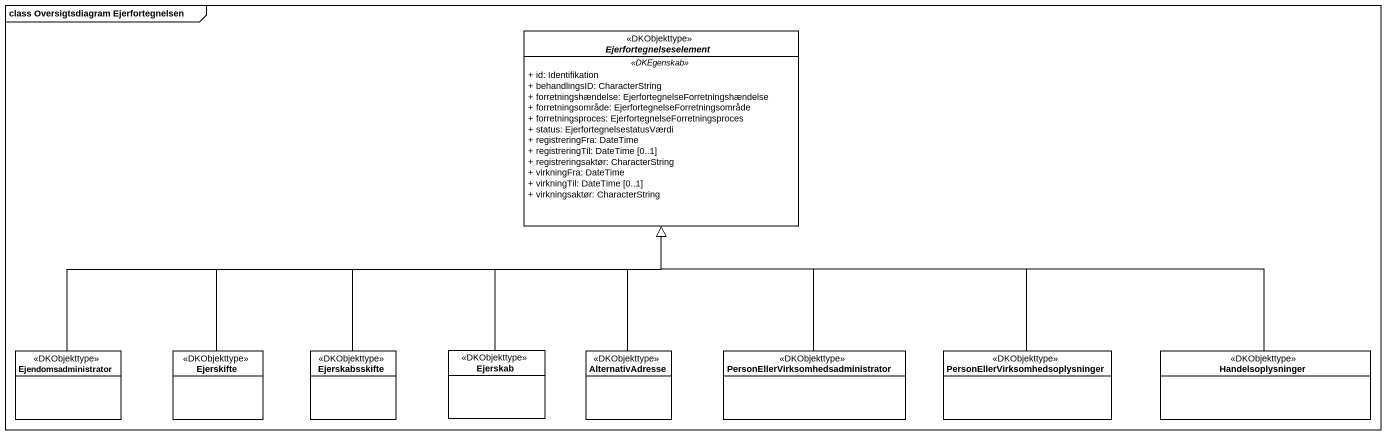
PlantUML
@startuml
mainframe class Oversigtsdiagram Ejerfortegnelsen
hide circle
hide empty members
skinparam classAttributeIconSize 0
abstract class Ejerfortegnelseselement <<DKObjekttype>> {
  .. <<DKEgenskab>> ..
  + id: Identifikation
  + behandlingsID: CharacterString
  + forretningshændelse: EjerfortegnelseForretningshændelse
  + forretningsområde: EjerfortegnelseForretningsområde
  + forretningsproces: EjerfortegnelseForretningsproces
  + status: EjerfortegnelsestatusVærdi
  + registreringFra: DateTime
  + registreringTil: DateTime [0..1]
  + registreringsaktør: CharacterString
  + virkningFra: DateTime
  + virkningTil: DateTime [0..1]
  + virkningsaktør: CharacterString
}
class Ejendomsadministrator <<DKObjekttype>>
class Ejerskifte <<DKObjekttype>>
class Ejerskabsskifte <<DKObjekttype>>
class Ejerskab <<DKObjekttype>>
class AlternativAdresse <<DKObjekttype>>
class "PersonEllerVirksomhedsadministrator" as PersonEllerVirksomhedsadmini <<DKObjekttype>>
class "PersonEllerVirksomhedsoplysninger" as PersonEllerVirksomhedsoplysn <<DKObjekttype>>
class Handelsoplysninger <<DKObjekttype>>
Ejendomsadministrator -right-|> Ejerfortegnelseselement
Ejerskifte -right-|> Ejerfortegnelseselement
Ejerskabsskifte -up-|> Ejerfortegnelseselement
Ejerskab -up-|> Ejerfortegnelseselement
AlternativAdresse -up-|> Ejerfortegnelseselement
PersonEllerVirksomhedsadmini -up-|> Ejerfortegnelseselement
PersonEllerVirksomhedsoplysn -up-|> Ejerfortegnelseselement
Handelsoplysninger -left-|> Ejerfortegnelseselement
@enduml
